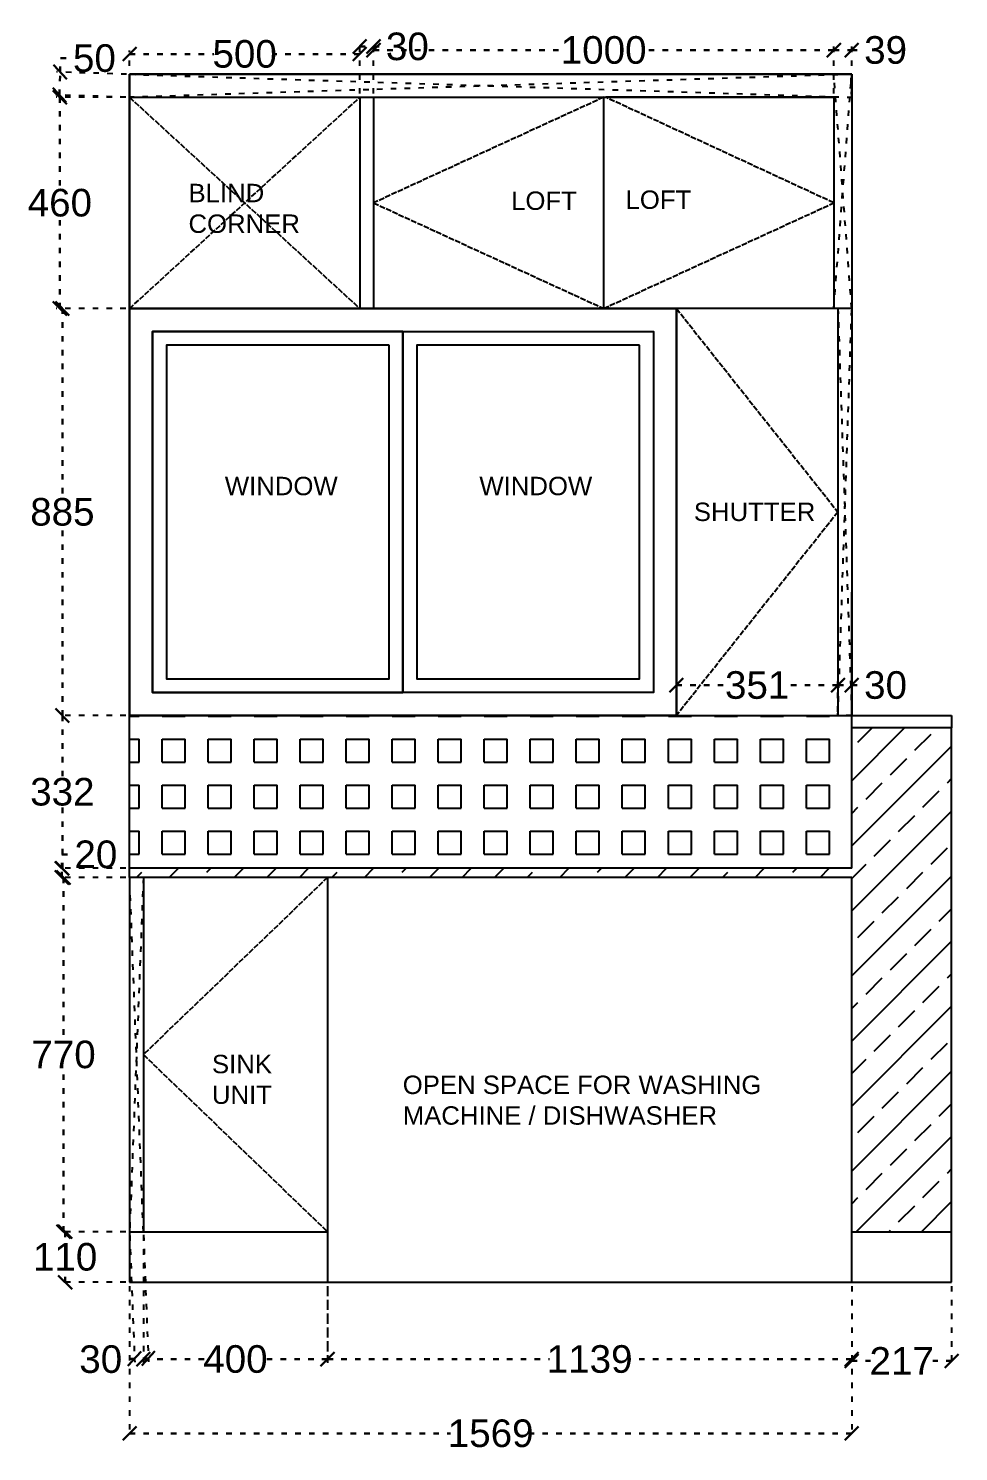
# Model space of a CAD drawing. Header units: millimetres. Extents: x 220712 to 1505573, y -354410 to 241923.
# Drawn here: x 315764 to 317785, y 86423 to 89516 of the extents above; entities that cross this region are included whole.
import ezdxf

# ---------------------------------------------------------------- set-up
doc = ezdxf.new("R2010")
doc.units = ezdxf.units.MM
doc.header["$MEASUREMENT"] = 0
doc.linetypes.add('ACAD_ISO02W100', pattern=[15, 12, -3])
doc.linetypes.add('ACAD_ISO03W100', pattern=[30, 12, -18])
doc.layers.add('Walls', color=253, linetype='Continuous')
doc.styles.get("Standard").update_dxf_attribs({"font": 'arial.ttf'})
doc.dimstyles.get("Standard").update_dxf_attribs({"dimtxt": 60, "dimasz": 30, "dimexe": 7.75, "dimexo": 8.13, "dimgap": 0.63, "dimtad": 0, "dimtih": 1, "dimtoh": 1, "dimdec": 0, "dimzin": 0, "dimtxsty": 'Standard', "dimblk": 'OBLIQUE', "dimcen": 2.25, "dimclrd": 1, "dimclre": 1, "dimclrt": 1, "dimadec": 0, "dimazin": 0, "dimtfac": 1, "dimtdec": 0, "dimtofl": 0, "dimtmove": 0, "dimatfit": 3, "dimfxl": 1, "dimtolj": 1, "dimtzin": 0, "dimlwd": 30, "dimarcsym": 0})

# ---------------------------------------------------------------- blocks, each defined once
blk = doc.blocks.new('_Oblique')
at = {"color": 0, "linetype": 'ByBlock', "lineweight": -2}
blk.add_line((-0.5, -0.5), (0.5, 0.5), dxfattribs=at)
blk = doc.blocks.new('*D2669')
at = {"layer": 'Defpoints', "color": 0, "linetype": 'ACAD_ISO03W100', "lineweight": -2, "transparency": 16777216}
for p in [(315984, 86900.5), (315844, 86790.5), (315984, 86790.5)]:
    blk.add_point(p, dxfattribs=at)
at = {"layer": 'Walls', "color": 1, "linetype": 'ACAD_ISO03W100', "lineweight": -2, "transparency": 16777216}
for p, q in [((315975.9, 86900.5), (315836.3, 86900.5)), ((315975.9, 86790.5), (315836.3, 86790.5))]:
    blk.add_line(p, q, dxfattribs=at)
at = {"layer": 'Walls', "color": 1, "linetype": 'ACAD_ISO03W100', "lineweight": 30, "transparency": 16777216}
for p, q in [((315844, 86900.5), (315844, 86876.8)), ((315844, 86790.5), (315844, 86814.2))]:
    blk.add_line(p, q, dxfattribs=at)
at = {"layer": 'Walls', "color": 1, "linetype": 'ACAD_ISO03W100', "lineweight": 30, "transparency": 16777216, "xscale": 30, "yscale": 30, "zscale": 30}
for p, rotation in [((315844, 86900.5), 90), ((315844, 86790.5), 270)]:
    blk.add_blockref('_Oblique', p, dxfattribs=dict(at, rotation=rotation))
at = {"layer": 'Walls', "color": 1, "linetype": 'ACAD_ISO03W100', "lineweight": -2, "transparency": 16777216, "insert": (315844, 86845.5), "char_height": 60, "attachment_point": 5}
blk.add_mtext('\\A1;110', dxfattribs=at)
blk = doc.blocks.new('*D2670')
at = {"layer": 'Defpoints', "color": 0, "linetype": 'ACAD_ISO03W100', "lineweight": -2, "transparency": 16777216}
for p in [(315840.5, 87670.5), (315984, 87670.5), (315984, 86900.5)]:
    blk.add_point(p, dxfattribs=at)
at = {"layer": 'Walls', "color": 1, "linetype": 'ACAD_ISO03W100', "lineweight": -2, "transparency": 16777216}
for p, q in [((315975.9, 87670.5), (315832.8, 87670.5)), ((315975.9, 86900.5), (315832.8, 86900.5))]:
    blk.add_line(p, q, dxfattribs=at)
at = {"layer": 'Walls', "color": 1, "linetype": 'ACAD_ISO03W100', "lineweight": 30, "transparency": 16777216}
for p, q in [((315840.5, 87670.5), (315840.5, 87316.8)), ((315840.5, 86900.5), (315840.5, 87254.2))]:
    blk.add_line(p, q, dxfattribs=at)
at = {"layer": 'Walls', "color": 1, "linetype": 'ACAD_ISO03W100', "lineweight": 30, "transparency": 16777216, "xscale": 30, "yscale": 30, "zscale": 30}
for p, rotation in [((315840.5, 87670.5), 90), ((315840.5, 86900.5), 270)]:
    blk.add_blockref('_Oblique', p, dxfattribs=dict(at, rotation=rotation))
at = {"layer": 'Walls', "color": 1, "linetype": 'ACAD_ISO03W100', "lineweight": -2, "transparency": 16777216, "insert": (315840.5, 87285.5), "char_height": 60, "attachment_point": 5}
blk.add_mtext('\\A1;770', dxfattribs=at)
blk = doc.blocks.new('*D2671')
at = {"layer": 'Defpoints', "color": 0, "linetype": 'ACAD_ISO03W100', "lineweight": -2, "transparency": 16777216}
for p in [(315836.8, 87690.5), (315984, 87690.5), (315984, 87670.5)]:
    blk.add_point(p, dxfattribs=at)
at = {"layer": 'Walls', "color": 1, "linetype": 'ACAD_ISO03W100', "lineweight": 30, "transparency": 16777216}
for p, q in [((315836.8, 87690.5), (315836.8, 87720.5)), ((315836.8, 87720.5), (315866.8, 87720.5)), ((315836.8, 87670.5), (315836.8, 87690.5))]:
    blk.add_line(p, q, dxfattribs=at)
at = {"layer": 'Walls', "color": 1, "linetype": 'ACAD_ISO03W100', "lineweight": -2, "transparency": 16777216}
for p, q in [((315975.9, 87690.5), (315829, 87690.5)), ((315975.9, 87670.5), (315829, 87670.5))]:
    blk.add_line(p, q, dxfattribs=at)
at = {"layer": 'Walls', "color": 1, "linetype": 'ACAD_ISO03W100', "lineweight": 30, "transparency": 16777216, "xscale": 30, "yscale": 30, "zscale": 30}
for p, rotation in [((315836.8, 87690.5), 90), ((315836.8, 87670.5), 270)]:
    blk.add_blockref('_Oblique', p, dxfattribs=dict(at, rotation=rotation))
at = {"layer": 'Walls', "color": 1, "linetype": 'ACAD_ISO03W100', "lineweight": -2, "transparency": 16777216, "insert": (315910.8, 87720.5), "char_height": 60, "attachment_point": 5}
blk.add_mtext('\\A1;20', dxfattribs=at)
blk = doc.blocks.new('*D2672')
at = {"layer": 'Defpoints', "color": 0, "linetype": 'ACAD_ISO03W100', "lineweight": -2, "transparency": 16777216}
for p in [(315838, 88022.5), (315984, 88022.5), (315984, 87690.5)]:
    blk.add_point(p, dxfattribs=at)
at = {"layer": 'Walls', "color": 1, "linetype": 'ACAD_ISO03W100', "lineweight": -2, "transparency": 16777216}
for p, q in [((315975.9, 88022.5), (315830.3, 88022.5)), ((315975.9, 87690.5), (315830.3, 87690.5))]:
    blk.add_line(p, q, dxfattribs=at)
at = {"layer": 'Walls', "color": 1, "linetype": 'ACAD_ISO03W100', "lineweight": 30, "transparency": 16777216}
for p, q in [((315838, 88022.5), (315838, 87887.8)), ((315838, 87690.5), (315838, 87825.2))]:
    blk.add_line(p, q, dxfattribs=at)
at = {"layer": 'Walls', "color": 1, "linetype": 'ACAD_ISO03W100', "lineweight": 30, "transparency": 16777216, "xscale": 30, "yscale": 30, "zscale": 30}
for p, rotation in [((315838, 88022.5), 90), ((315838, 87690.5), 270)]:
    blk.add_blockref('_Oblique', p, dxfattribs=dict(at, rotation=rotation))
at = {"layer": 'Walls', "color": 1, "linetype": 'ACAD_ISO03W100', "lineweight": -2, "transparency": 16777216, "insert": (315838, 87856.5), "char_height": 60, "attachment_point": 5}
blk.add_mtext('\\A1;332', dxfattribs=at)
blk = doc.blocks.new('*D2673')
at = {"layer": 'Defpoints', "color": 0, "linetype": 'ACAD_ISO03W100', "lineweight": -2, "transparency": 16777216}
for p in [(315984, 88907.5), (315838, 88022.5), (315984, 88022.5)]:
    blk.add_point(p, dxfattribs=at)
at = {"layer": 'Walls', "color": 1, "linetype": 'ACAD_ISO03W100', "lineweight": -2, "transparency": 16777216}
for p, q in [((315975.9, 88907.5), (315830.3, 88907.5)), ((315975.9, 88022.5), (315830.3, 88022.5))]:
    blk.add_line(p, q, dxfattribs=at)
at = {"layer": 'Walls', "color": 1, "linetype": 'ACAD_ISO03W100', "lineweight": 30, "transparency": 16777216}
for p, q in [((315838, 88907.5), (315838, 88496.3)), ((315838, 88022.5), (315838, 88433.7))]:
    blk.add_line(p, q, dxfattribs=at)
at = {"layer": 'Walls', "color": 1, "linetype": 'ACAD_ISO03W100', "lineweight": 30, "transparency": 16777216, "xscale": 30, "yscale": 30, "zscale": 30}
for p, rotation in [((315838, 88907.5), 90), ((315838, 88022.5), 270)]:
    blk.add_blockref('_Oblique', p, dxfattribs=dict(at, rotation=rotation))
at = {"layer": 'Walls', "color": 1, "linetype": 'ACAD_ISO03W100', "lineweight": -2, "transparency": 16777216, "insert": (315838, 88465), "char_height": 60, "attachment_point": 5}
blk.add_mtext('\\A1;885', dxfattribs=at)
blk = doc.blocks.new('*D2674')
at = {"layer": 'Defpoints', "color": 0, "linetype": 'ACAD_ISO03W100', "lineweight": -2, "transparency": 16777216}
for p in [(315832.5, 89366.5), (315984, 89366.5), (315984, 88907.5)]:
    blk.add_point(p, dxfattribs=at)
at = {"layer": 'Walls', "color": 1, "linetype": 'ACAD_ISO03W100', "lineweight": -2, "transparency": 16777216}
for p, q in [((315975.9, 89366.5), (315824.8, 89366.5)), ((315975.9, 88907.5), (315824.8, 88907.5))]:
    blk.add_line(p, q, dxfattribs=at)
at = {"layer": 'Walls', "color": 1, "linetype": 'ACAD_ISO03W100', "lineweight": 30, "transparency": 16777216}
for p, q in [((315832.5, 89366.5), (315832.5, 89168.3)), ((315832.5, 88907.5), (315832.5, 89105.7))]:
    blk.add_line(p, q, dxfattribs=at)
at = {"layer": 'Walls', "color": 1, "linetype": 'ACAD_ISO03W100', "lineweight": 30, "transparency": 16777216, "xscale": 30, "yscale": 30, "zscale": 30}
for p, rotation in [((315832.5, 89366.5), 90), ((315832.5, 88907.5), 270)]:
    blk.add_blockref('_Oblique', p, dxfattribs=dict(at, rotation=rotation))
at = {"layer": 'Walls', "color": 1, "linetype": 'ACAD_ISO03W100', "lineweight": -2, "transparency": 16777216, "insert": (315832.5, 89137), "char_height": 60, "attachment_point": 5}
blk.add_mtext('\\A1;460', dxfattribs=at)
blk = doc.blocks.new('*D2675')
at = {"layer": 'Defpoints', "color": 0, "linetype": 'ACAD_ISO03W100', "lineweight": -2, "transparency": 16777216}
for p in [(315833.1, 89421.3), (315985.6, 89416.4), (315984, 89366.5)]:
    blk.add_point(p, dxfattribs=at)
at = {"layer": 'Walls', "color": 1, "linetype": 'ACAD_ISO03W100', "lineweight": 30, "transparency": 16777216}
for p, q in [((315833.1, 89421.3), (315834.1, 89451.3)), ((315834.1, 89451.3), (315864.1, 89451.3)), ((315831.5, 89371.4), (315833.1, 89421.3))]:
    blk.add_line(p, q, dxfattribs=at)
at = {"layer": 'Walls', "color": 1, "linetype": 'ACAD_ISO03W100', "lineweight": -2, "transparency": 16777216}
for p, q in [((315977.5, 89416.7), (315825.4, 89421.6)), ((315975.9, 89366.8), (315823.8, 89371.6))]:
    blk.add_line(p, q, dxfattribs=at)
at = {"layer": 'Walls', "color": 1, "linetype": 'ACAD_ISO03W100', "lineweight": 30, "transparency": 16777216, "xscale": 30, "yscale": 30, "zscale": 30}
for p, rotation in [((315833.1, 89421.3), 88.17474837262031), ((315831.5, 89371.4), 268.1747483726203)]:
    blk.add_blockref('_Oblique', p, dxfattribs=dict(at, rotation=rotation))
at = {"layer": 'Walls', "color": 1, "linetype": 'ACAD_ISO03W100', "lineweight": -2, "transparency": 16777216, "insert": (315907.6, 89451.3), "char_height": 60, "attachment_point": 5}
blk.add_mtext('\\A1;50', dxfattribs=at)
blk = doc.blocks.new('*D2676')
at = {"layer": 'Defpoints', "color": 0, "linetype": 'ACAD_ISO03W100', "lineweight": -2, "transparency": 16777216}
for p in [(315984, 86900.5), (316014, 86901.7), (316024.7, 86625.5)]:
    blk.add_point(p, dxfattribs=at)
at = {"layer": 'Walls', "color": 1, "linetype": 'ACAD_ISO03W100', "lineweight": -2, "transparency": 16777216}
for p, q in [((315984.3, 86892.4), (315995.1, 86616.6)), ((316014.3, 86893.5), (316025, 86617.7))]:
    blk.add_line(p, q, dxfattribs=at)
at = {"layer": 'Walls', "color": 1, "linetype": 'ACAD_ISO03W100', "lineweight": 30, "transparency": 16777216}
for p, q in [((315994.8, 86624.3), (315964.8, 86623.1)), ((316024.7, 86625.5), (315994.8, 86624.3))]:
    blk.add_line(p, q, dxfattribs=at)
at = {"layer": 'Walls', "color": 1, "linetype": 'ACAD_ISO03W100', "lineweight": 30, "transparency": 16777216, "xscale": 30, "yscale": 30, "zscale": 30}
for p, rotation in [((315994.8, 86624.3), 182.23117460802), ((316024.7, 86625.5), 2.231174608020061)]:
    blk.add_blockref('_Oblique', p, dxfattribs=dict(at, rotation=rotation))
at = {"layer": 'Walls', "color": 1, "linetype": 'ACAD_ISO03W100', "lineweight": -2, "transparency": 16777216, "insert": (315921.3, 86623.1), "char_height": 60, "attachment_point": 5}
blk.add_mtext('\\A1;30', dxfattribs=at)
blk = doc.blocks.new('*D2677')
at = {"layer": 'Defpoints', "color": 0, "linetype": 'ACAD_ISO03W100', "lineweight": -2, "transparency": 16777216}
for p in [(316014, 86900.5), (316414, 86900.5), (316414, 86623.4)]:
    blk.add_point(p, dxfattribs=at)
at = {"layer": 'Walls', "color": 1, "linetype": 'ACAD_ISO03W100', "lineweight": -2, "transparency": 16777216}
for p, q in [((316014, 86892.4), (316014, 86615.6)), ((316414, 86892.4), (316414, 86615.6))]:
    blk.add_line(p, q, dxfattribs=at)
at = {"layer": 'Walls', "color": 1, "linetype": 'ACAD_ISO03W100', "lineweight": 30, "transparency": 16777216}
for p, q in [((316014, 86623.4), (316146, 86623.4)), ((316414, 86623.4), (316282, 86623.4))]:
    blk.add_line(p, q, dxfattribs=at)
at = {"layer": 'Walls', "color": 1, "linetype": 'ACAD_ISO03W100', "lineweight": 30, "transparency": 16777216, "xscale": 30, "yscale": 30, "zscale": 30, "rotation": 180}
blk.add_blockref('_Oblique', (316014, 86623.4), dxfattribs=at)
at = {"layer": 'Walls', "color": 1, "linetype": 'ACAD_ISO03W100', "lineweight": 30, "transparency": 16777216, "xscale": 30, "yscale": 30, "zscale": 30}
blk.add_blockref('_Oblique', (316414, 86623.4), dxfattribs=at)
at = {"layer": 'Walls', "color": 1, "linetype": 'ACAD_ISO03W100', "lineweight": -2, "transparency": 16777216, "insert": (316214, 86623.4), "char_height": 60, "attachment_point": 5}
blk.add_mtext('\\A1;400', dxfattribs=at)
blk = doc.blocks.new('*D2678')
at = {"layer": 'Defpoints', "color": 0, "linetype": 'ACAD_ISO03W100', "lineweight": -2, "transparency": 16777216}
for p in [(316414, 86790.5), (317553, 86790.5), (316414, 86623.4)]:
    blk.add_point(p, dxfattribs=at)
at = {"layer": 'Walls', "color": 1, "linetype": 'ACAD_ISO03W100', "lineweight": -2, "transparency": 16777216}
for p, q in [((316414, 86782.4), (316414, 86615.6)), ((317553, 86782.4), (317553, 86615.6))]:
    blk.add_line(p, q, dxfattribs=at)
at = {"layer": 'Walls', "color": 1, "linetype": 'ACAD_ISO03W100', "lineweight": 30, "transparency": 16777216}
for p, q in [((316414, 86623.4), (316896, 86623.4)), ((317553, 86623.4), (317071, 86623.4))]:
    blk.add_line(p, q, dxfattribs=at)
at = {"layer": 'Walls', "color": 1, "linetype": 'ACAD_ISO03W100', "lineweight": 30, "transparency": 16777216, "xscale": 30, "yscale": 30, "zscale": 30, "rotation": 180}
blk.add_blockref('_Oblique', (316414, 86623.4), dxfattribs=at)
at = {"layer": 'Walls', "color": 1, "linetype": 'ACAD_ISO03W100', "lineweight": 30, "transparency": 16777216, "xscale": 30, "yscale": 30, "zscale": 30}
blk.add_blockref('_Oblique', (317553, 86623.4), dxfattribs=at)
at = {"layer": 'Walls', "color": 1, "linetype": 'ACAD_ISO03W100', "lineweight": -2, "transparency": 16777216, "insert": (316983.5, 86623.4), "char_height": 60, "attachment_point": 5}
blk.add_mtext('\\A1;1139', dxfattribs=at)
blk = doc.blocks.new('*D2679')
at = {"layer": 'Defpoints', "color": 0, "linetype": 'ACAD_ISO03W100', "lineweight": -2, "transparency": 16777216}
for p in [(317553, 86790.5), (317770, 86790.5), (317553, 86619.6)]:
    blk.add_point(p, dxfattribs=at)
at = {"layer": 'Walls', "color": 1, "linetype": 'ACAD_ISO03W100', "lineweight": -2, "transparency": 16777216}
for p, q in [((317553, 86782.4), (317553, 86611.9)), ((317770, 86782.4), (317770, 86611.9))]:
    blk.add_line(p, q, dxfattribs=at)
at = {"layer": 'Walls', "color": 1, "linetype": 'ACAD_ISO03W100', "lineweight": 30, "transparency": 16777216}
for p, q in [((317553, 86619.6), (317594.1, 86619.6)), ((317770, 86619.6), (317728.9, 86619.6))]:
    blk.add_line(p, q, dxfattribs=at)
at = {"layer": 'Walls', "color": 1, "linetype": 'ACAD_ISO03W100', "lineweight": 30, "transparency": 16777216, "xscale": 30, "yscale": 30, "zscale": 30, "rotation": 180}
blk.add_blockref('_Oblique', (317553, 86619.6), dxfattribs=at)
at = {"layer": 'Walls', "color": 1, "linetype": 'ACAD_ISO03W100', "lineweight": 30, "transparency": 16777216, "xscale": 30, "yscale": 30, "zscale": 30}
blk.add_blockref('_Oblique', (317770, 86619.6), dxfattribs=at)
at = {"layer": 'Walls', "color": 1, "linetype": 'ACAD_ISO03W100', "lineweight": -2, "transparency": 16777216, "insert": (317661.5, 86619.6), "char_height": 60, "attachment_point": 5}
blk.add_mtext('\\A1;217', dxfattribs=at)
blk = doc.blocks.new('*D2680')
at = {"layer": 'Defpoints', "color": 0, "linetype": 'ACAD_ISO03W100', "lineweight": -2, "transparency": 16777216}
for p in [(315984, 86790.5), (317553, 86790.5), (315984, 86462)]:
    blk.add_point(p, dxfattribs=at)
at = {"layer": 'Walls', "color": 1, "linetype": 'ACAD_ISO03W100', "lineweight": -2, "transparency": 16777216}
for p, q in [((315984, 86782.4), (315984, 86454.2)), ((317553, 86782.4), (317553, 86454.2))]:
    blk.add_line(p, q, dxfattribs=at)
at = {"layer": 'Walls', "color": 1, "linetype": 'ACAD_ISO03W100', "lineweight": 30, "transparency": 16777216}
for p, q in [((315984, 86462), (316681, 86462)), ((317553, 86462), (316856, 86462))]:
    blk.add_line(p, q, dxfattribs=at)
at = {"layer": 'Walls', "color": 1, "linetype": 'ACAD_ISO03W100', "lineweight": 30, "transparency": 16777216, "xscale": 30, "yscale": 30, "zscale": 30, "rotation": 180}
blk.add_blockref('_Oblique', (315984, 86462), dxfattribs=at)
at = {"layer": 'Walls', "color": 1, "linetype": 'ACAD_ISO03W100', "lineweight": 30, "transparency": 16777216, "xscale": 30, "yscale": 30, "zscale": 30}
blk.add_blockref('_Oblique', (317553, 86462), dxfattribs=at)
at = {"layer": 'Walls', "color": 1, "linetype": 'ACAD_ISO03W100', "lineweight": -2, "transparency": 16777216, "insert": (316768.5, 86462), "char_height": 60, "attachment_point": 5}
blk.add_mtext('\\A1;1569', dxfattribs=at)
blk = doc.blocks.new('*D2681')
at = {"layer": 'Defpoints', "color": 0, "linetype": 'ACAD_ISO03W100', "lineweight": -2, "transparency": 16777216}
for p in [(317553, 88088.5), (317523, 88022.5), (317553, 88022.5)]:
    blk.add_point(p, dxfattribs=at)
at = {"layer": 'Walls', "color": 1, "linetype": 'ACAD_ISO03W100', "lineweight": -2, "transparency": 16777216}
for p, q in [((317523, 88030.6), (317523, 88096.2)), ((317553, 88030.6), (317553, 88096.2))]:
    blk.add_line(p, q, dxfattribs=at)
at = {"layer": 'Walls', "color": 1, "linetype": 'ACAD_ISO03W100', "lineweight": 30, "transparency": 16777216}
for p, q in [((317523, 88088.5), (317553, 88088.5)), ((317553, 88088.5), (317583, 88088.5))]:
    blk.add_line(p, q, dxfattribs=at)
at = {"layer": 'Walls', "color": 1, "linetype": 'ACAD_ISO03W100', "lineweight": 30, "transparency": 16777216, "xscale": 30, "yscale": 30, "zscale": 30, "rotation": 180}
blk.add_blockref('_Oblique', (317523, 88088.5), dxfattribs=at)
at = {"layer": 'Walls', "color": 1, "linetype": 'ACAD_ISO03W100', "lineweight": 30, "transparency": 16777216, "xscale": 30, "yscale": 30, "zscale": 30}
blk.add_blockref('_Oblique', (317553, 88088.5), dxfattribs=at)
at = {"layer": 'Walls', "color": 1, "linetype": 'ACAD_ISO03W100', "lineweight": -2, "transparency": 16777216, "insert": (317626.5, 88088.5), "char_height": 60, "attachment_point": 5}
blk.add_mtext('\\A1;30', dxfattribs=at)
blk = doc.blocks.new('*D2682')
at = {"layer": 'Defpoints', "color": 0, "linetype": 'ACAD_ISO03W100', "lineweight": -2, "transparency": 16777216}
for p in [(317172, 88088.5), (317172, 88022.5), (317523, 88022.5)]:
    blk.add_point(p, dxfattribs=at)
at = {"layer": 'Walls', "color": 1, "linetype": 'ACAD_ISO03W100', "lineweight": -2, "transparency": 16777216}
for p, q in [((317172, 88030.6), (317172, 88096.2)), ((317523, 88030.6), (317523, 88096.2))]:
    blk.add_line(p, q, dxfattribs=at)
at = {"layer": 'Walls', "color": 1, "linetype": 'ACAD_ISO03W100', "lineweight": 30, "transparency": 16777216}
for p, q in [((317172, 88088.5), (317286.4, 88088.5)), ((317523, 88088.5), (317408.6, 88088.5))]:
    blk.add_line(p, q, dxfattribs=at)
at = {"layer": 'Walls', "color": 1, "linetype": 'ACAD_ISO03W100', "lineweight": 30, "transparency": 16777216, "xscale": 30, "yscale": 30, "zscale": 30, "rotation": 180}
blk.add_blockref('_Oblique', (317172, 88088.5), dxfattribs=at)
at = {"layer": 'Walls', "color": 1, "linetype": 'ACAD_ISO03W100', "lineweight": 30, "transparency": 16777216, "xscale": 30, "yscale": 30, "zscale": 30}
blk.add_blockref('_Oblique', (317523, 88088.5), dxfattribs=at)
at = {"layer": 'Walls', "color": 1, "linetype": 'ACAD_ISO03W100', "lineweight": -2, "transparency": 16777216, "insert": (317347.5, 88088.5), "char_height": 60, "attachment_point": 5}
blk.add_mtext('\\A1;351', dxfattribs=at)
blk = doc.blocks.new('*D2683')
at = {"layer": 'Defpoints', "color": 0, "linetype": 'ACAD_ISO03W100', "lineweight": -2, "transparency": 16777216}
for p in [(316484, 89460.5), (315984, 89366.5), (316484, 89366.5)]:
    blk.add_point(p, dxfattribs=at)
at = {"layer": 'Walls', "color": 1, "linetype": 'ACAD_ISO03W100', "lineweight": -2, "transparency": 16777216}
for p, q in [((315984, 89374.6), (315984, 89468.2)), ((316484, 89374.6), (316484, 89468.2))]:
    blk.add_line(p, q, dxfattribs=at)
at = {"layer": 'Walls', "color": 1, "linetype": 'ACAD_ISO03W100', "lineweight": 30, "transparency": 16777216}
for p, q in [((315984, 89460.5), (316167.2, 89460.5)), ((316484, 89460.5), (316300.8, 89460.5))]:
    blk.add_line(p, q, dxfattribs=at)
at = {"layer": 'Walls', "color": 1, "linetype": 'ACAD_ISO03W100', "lineweight": 30, "transparency": 16777216, "xscale": 30, "yscale": 30, "zscale": 30, "rotation": 180}
blk.add_blockref('_Oblique', (315984, 89460.5), dxfattribs=at)
at = {"layer": 'Walls', "color": 1, "linetype": 'ACAD_ISO03W100', "lineweight": 30, "transparency": 16777216, "xscale": 30, "yscale": 30, "zscale": 30}
blk.add_blockref('_Oblique', (316484, 89460.5), dxfattribs=at)
at = {"layer": 'Walls', "color": 1, "linetype": 'ACAD_ISO03W100', "lineweight": -2, "transparency": 16777216, "insert": (316234, 89460.5), "char_height": 60, "attachment_point": 5}
blk.add_mtext('\\A1;500', dxfattribs=at)
blk = doc.blocks.new('*D2684')
at = {"layer": 'Defpoints', "color": 0, "linetype": 'ACAD_ISO03W100', "lineweight": -2, "transparency": 16777216}
for p in [(317514, 89469), (316514, 89366.5), (317514, 89366.5)]:
    blk.add_point(p, dxfattribs=at)
at = {"layer": 'Walls', "color": 1, "linetype": 'ACAD_ISO03W100', "lineweight": -2, "transparency": 16777216}
for p, q in [((316514, 89374.6), (316514, 89476.8)), ((317514, 89374.6), (317514, 89476.8))]:
    blk.add_line(p, q, dxfattribs=at)
at = {"layer": 'Walls', "color": 1, "linetype": 'ACAD_ISO03W100', "lineweight": 30, "transparency": 16777216}
for p, q in [((316514, 89469), (316926.7, 89469)), ((317514, 89469), (317101.3, 89469))]:
    blk.add_line(p, q, dxfattribs=at)
at = {"layer": 'Walls', "color": 1, "linetype": 'ACAD_ISO03W100', "lineweight": 30, "transparency": 16777216, "xscale": 30, "yscale": 30, "zscale": 30, "rotation": 180}
blk.add_blockref('_Oblique', (316514, 89469), dxfattribs=at)
at = {"layer": 'Walls', "color": 1, "linetype": 'ACAD_ISO03W100', "lineweight": 30, "transparency": 16777216, "xscale": 30, "yscale": 30, "zscale": 30}
blk.add_blockref('_Oblique', (317514, 89469), dxfattribs=at)
at = {"layer": 'Walls', "color": 1, "linetype": 'ACAD_ISO03W100', "lineweight": -2, "transparency": 16777216, "insert": (317014, 89469), "char_height": 60, "attachment_point": 5}
blk.add_mtext('\\A1;1000', dxfattribs=at)
blk = doc.blocks.new('*D2685')
at = {"layer": 'Defpoints', "color": 0, "linetype": 'ACAD_ISO03W100', "lineweight": -2, "transparency": 16777216}
for p in [(316514, 89476.8), (316484, 89366.5), (316514, 89366.5)]:
    blk.add_point(p, dxfattribs=at)
at = {"layer": 'Walls', "color": 1, "linetype": 'ACAD_ISO03W100', "lineweight": -2, "transparency": 16777216}
for p, q in [((316484, 89374.6), (316484, 89484.5)), ((316514, 89374.6), (316514, 89484.5))]:
    blk.add_line(p, q, dxfattribs=at)
at = {"layer": 'Walls', "color": 1, "linetype": 'ACAD_ISO03W100', "lineweight": 30, "transparency": 16777216}
for p, q in [((316484, 89476.8), (316514, 89476.8)), ((316514, 89476.8), (316544, 89476.8))]:
    blk.add_line(p, q, dxfattribs=at)
at = {"layer": 'Walls', "color": 1, "linetype": 'ACAD_ISO03W100', "lineweight": 30, "transparency": 16777216, "xscale": 30, "yscale": 30, "zscale": 30, "rotation": 180}
blk.add_blockref('_Oblique', (316484, 89476.8), dxfattribs=at)
at = {"layer": 'Walls', "color": 1, "linetype": 'ACAD_ISO03W100', "lineweight": 30, "transparency": 16777216, "xscale": 30, "yscale": 30, "zscale": 30}
blk.add_blockref('_Oblique', (316514, 89476.8), dxfattribs=at)
at = {"layer": 'Walls', "color": 1, "linetype": 'ACAD_ISO03W100', "lineweight": -2, "transparency": 16777216, "insert": (316587.5, 89476.8), "char_height": 60, "attachment_point": 5}
blk.add_mtext('\\A1;30', dxfattribs=at)
blk = doc.blocks.new('*D2686')
at = {"layer": 'Defpoints', "color": 0, "linetype": 'ACAD_ISO03W100', "lineweight": -2, "transparency": 16777216}
for p in [(317553, 89469), (317514, 89366.5), (317553, 89366.5)]:
    blk.add_point(p, dxfattribs=at)
at = {"layer": 'Walls', "color": 1, "linetype": 'ACAD_ISO03W100', "lineweight": -2, "transparency": 16777216}
for p, q in [((317514, 89374.6), (317514, 89476.8)), ((317553, 89374.6), (317553, 89476.8))]:
    blk.add_line(p, q, dxfattribs=at)
at = {"layer": 'Walls', "color": 1, "linetype": 'ACAD_ISO03W100', "lineweight": 30, "transparency": 16777216}
for p, q in [((317514, 89469), (317553, 89469)), ((317553, 89469), (317583, 89469))]:
    blk.add_line(p, q, dxfattribs=at)
at = {"layer": 'Walls', "color": 1, "linetype": 'ACAD_ISO03W100', "lineweight": 30, "transparency": 16777216, "xscale": 30, "yscale": 30, "zscale": 30, "rotation": 180}
blk.add_blockref('_Oblique', (317514, 89469), dxfattribs=at)
at = {"layer": 'Walls', "color": 1, "linetype": 'ACAD_ISO03W100', "lineweight": 30, "transparency": 16777216, "xscale": 30, "yscale": 30, "zscale": 30}
blk.add_blockref('_Oblique', (317553, 89469), dxfattribs=at)
at = {"layer": 'Walls', "color": 1, "linetype": 'ACAD_ISO03W100', "lineweight": -2, "transparency": 16777216, "insert": (317626.6, 89469), "char_height": 60, "attachment_point": 5}
blk.add_mtext('\\A1;39', dxfattribs=at)

msp = doc.modelspace()

# ---------------------------------------------------------------- hatches: boundary and pattern name
at = {"layer": 'Walls', "linetype": 'ACAD_ISO02W100', "lineweight": -2, "true_color": 0xc7c8ca}
h = msp.add_hatch(dxfattribs=at)
h.set_pattern_fill('SQUARE', color=9, scale=400)
h.set_pattern_definition([(0, (-1745.5, 5321.5), (0, 50), [50, -50]), (90, (-1745.5, 5321.5), (-50, 3e-15), [50, -50])])
h.paths.add_polyline_path([(315984, 88022.5), (315984, 87690.5), (317553, 87690.5), (317553, 88022.5)])
at = {"layer": 'Walls', "linetype": 'ACAD_ISO03W100', "lineweight": -2, "true_color": 0xc7c8ca}
h = msp.add_hatch(dxfattribs=at)
h.set_pattern_fill('ANSI33', color=9, scale=400)
h.set_pattern_definition([(45, (-1745.5, 5321.5), (-70.710678, 70.710678), []), (45, (-1674.79, 5321.5), (-70.710678, 70.710678), [50, -25])])
h.paths.add_polyline_path([(317770, 87995.5), (317553, 87995.5), (317553, 87690.5), (315984, 87690.5), (315984, 87670.5), (317553, 87670.5), (317553, 86900.5), (317770, 86900.5)])

# ---------------------------------------------------------------- linework, layer by layer
at = {"layer": 'Walls', "color": 177, "lineweight": -2, "true_color": 0x293189}
for p, q in [((317553, 89416.5), (315984, 89416.5)), ((315984, 87670.5), (315984, 89416.5)), ((315984, 89416.5), (317553, 89416.5)), ((315984, 89416.5), (315984, 88907.5)), ((317553, 89416.5), (317553, 88022.5)), ((315984, 89366.5), (317514, 89366.5)), ((316484, 89366.5), (316484, 88907.5)), ((316514, 89366.5), (316514, 88907.5)), ((316514, 89366.5), (317514, 89366.5)), ((317014, 89366.5), (317014, 88907.5)), ((317514, 89366.5), (317018.5, 89366.5)), ((317514, 89366.5), (317514, 88907.5)), ((317553, 88907.5), (315984, 88907.5)), ((317172, 88907.5), (315984, 88907.5)), ((315984, 88907.5), (315984, 88022.5)), ((317172, 88022.5), (317172, 88907.5)), ((317523, 88907.5), (317523, 88022.5)), ((316578, 88857.5), (316578, 88072.5)), ((317553, 87690.5), (317553, 88290.5)), ((317553, 88290.5), (317553, 88290.5)), ((317172, 88022.5), (315984, 88022.5)), ((315984, 88022.5), (317553, 88022.5)), ((317172, 88022.5), (317172, 88022.5)), ((317553, 87995.5), (317553, 88022.5)), ((317553, 88022.5), (317770, 88022.5)), ((317770, 88022.5), (317770, 87995.5)), ((317770, 87995.5), (317553, 87995.5)), ((317770, 86790.5), (317770, 87995.5)), ((317553, 87690.5), (315984, 87690.5)), ((317553, 87670.5), (315984, 87670.5)), ((315984, 87670.5), (315984, 86790.5)), ((316014, 87670.5), (316014, 86900.5)), ((316414, 87670.5), (316414, 86790.5)), ((317553, 86790.5), (317553, 87670.5)), ((315984, 86900.5), (316414, 86900.5)), ((317553, 86900.5), (317770, 86900.5)), ((315984, 86790.5), (317553, 86790.5)), ((317553, 86790.5), (317770, 86790.5))]:
    msp.add_line(p, q, dxfattribs=at)
at = {"layer": 'Walls', "color": 1, "linetype": 'ACAD_ISO03W100', "lineweight": -2}
for p, q in [((317553, 89416.5), (315984, 89366.5)), ((315984, 89366.5), (315984, 89416.5)), ((315984, 89416.5), (317553, 89366.5)), ((317553, 88907.5), (317514, 89416.5)), ((317514, 88907.2), (317553, 89416.5)), ((317553, 89366.5), (317551.4, 89416.4)), ((317523, 88907.5), (317553, 88022.5)), ((317523, 88022.5), (317553, 88907.5)), ((317553, 88022.5), (317523, 88022.5)), ((316014, 87670.5), (315984, 86900.5)), ((316014, 86900.5), (315984, 87670.5)), ((315984, 86900.5), (316014, 86900.5))]:
    msp.add_line(p, q, dxfattribs=at)
at = {"layer": 'Walls', "color": 0, "linetype": 'ACAD_ISO02W100', "lineweight": -2}
for p, q in [((315984, 88907.5), (316484, 89366.5)), ((315984, 89366.5), (316484, 88907.5)), ((317014, 89366.5), (316514, 89137)), ((317514, 89137), (317018.5, 89366.5)), ((316514, 89137), (317014, 88907.5)), ((317014, 88907.5), (317514, 89137)), ((317172, 88907.5), (317523, 88465)), ((317523, 88465), (317172, 88022.5)), ((316414, 87670.5), (316014, 87285.5)), ((316014, 87285.5), (316414, 86900.5))]:
    msp.add_line(p, q, dxfattribs=at)
at = {"layer": 'Walls', "color": 177, "lineweight": -2, "true_color": 0x293189}
for points in [[(315984, 88907.5), (317172, 88907.5), (317172, 88022.5), (315984, 88022.5)], [(316034, 88857.5), (317122, 88857.5), (317122, 88072.5), (316034, 88072.5)], [(316578, 88857.5), (316034, 88857.5), (316034, 88072.5), (316578, 88072.5)], [(316548, 88827.5), (316064, 88827.5), (316064, 88102.5), (316548, 88102.5)], [(317092, 88827.5), (316608, 88827.5), (316608, 88102.5), (317092, 88102.5)]]:
    msp.add_lwpolyline(points, close=True, dxfattribs=at)

# ---------------------------------------------------------------- texts
at = {"color": 7, "char_height": 40, "attachment_point": 1}
for s, width, insert in [('BLIND CORNER', 246.425, (316112, 89178.4)), ('LOFT', 246.425, (316813, 89161.7)), ('LOFT', 246.425, (317061.5, 89163.9)), ('WINDOW', 246.425, (316191, 88541.5)), ('WINDOW', 246.425, (316744, 88541.5)), ('SHUTTER', 246.425, (317210, 88485.4)), ('SINK\\PUNIT', 246.425, (316163, 87285)), ('OPEN SPACE FOR WASHING MACHINE / DISHWASHER ', 828.5, (316577.5, 87239.8))]:
    msp.add_mtext_dynamic_manual_height_columns(s, width=width, gutter_width=1213, heights=[0], dxfattribs=dict(at, insert=insert))

# ---------------------------------------------------------------- dimensions: what is measured, and where the dimension line sits
at = {"layer": 'Walls', "color": 1, "linetype": 'ACAD_ISO03W100', "lineweight": -2}
for base, p1, p2, picture, middle in [((316484, 89460.5), (315984, 89366.5), (316484, 89366.5), '*D2683', (316234, 89460.5)), ((316514, 89476.8), (316484, 89366.5), (316514, 89366.5), '*D2685', (316587.5, 89476.8)), ((317514, 89469), (316514, 89366.5), (317514, 89366.5), '*D2684', (317014, 89469)), ((317553, 89469), (317514, 89366.5), (317553, 89366.5), '*D2686', (317626.6, 89469)), ((317172, 88088.5), (317523, 88022.5), (317172, 88022.5), '*D2682', (317347.5, 88088.5)), ((317553, 88088.5), (317523, 88022.5), (317553, 88022.5), '*D2681', (317626.5, 88088.5)), ((316414, 86623.4), (316014, 86900.5), (316414, 86900.5), '*D2677', (316214, 86623.4)), ((315984, 86462), (317553, 86790.5), (315984, 86790.5), '*D2680', (316768.5, 86462)), ((316414, 86623.4), (317553, 86790.5), (316414, 86790.5), '*D2678', (316983.5, 86623.4)), ((317553, 86619.6), (317770, 86790.5), (317553, 86790.5), '*D2679', (317661.5, 86619.6))]:
    dim = msp.add_linear_dim(base=base, p1=p1, p2=p2, dimstyle='Standard', dxfattribs=at)
    dim.commit()
    dim.dimension.update_dxf_attribs({"geometry": picture, "text_midpoint": middle})
dim = msp.add_aligned_dim(p1=(315984, 89366.5), p2=(315985.6, 89416.4), distance=152.6, dimstyle='Standard', dxfattribs=at)
dim.commit()
dim.dimension.update_dxf_attribs({"geometry": '*D2675', "text_midpoint": (315907.6, 89451.3)})
dim = msp.add_linear_dim(base=(315832.5, 89366.5), p1=(315984, 88907.5), p2=(315984, 89366.5), angle=90, text='460', dimstyle='Standard', dxfattribs=at)
dim.commit()
dim.dimension.update_dxf_attribs({"geometry": '*D2674', "text_midpoint": (315832.5, 89137)})
for base, p1, p2, picture, middle in [((315838, 88022.5), (315984, 88907.5), (315984, 88022.5), '*D2673', (315838, 88465)), ((315838, 88022.5), (315984, 87690.5), (315984, 88022.5), '*D2672', (315838, 87856.5)), ((315836.8, 87690.5), (315984, 87670.5), (315984, 87690.5), '*D2671', (315910.8, 87720.5)), ((315840.5, 87670.5), (315984, 86900.5), (315984, 87670.5), '*D2670', (315840.5, 87285.5)), ((315844, 86790.5), (315984, 86900.5), (315984, 86790.5), '*D2669', (315844, 86845.5))]:
    dim = msp.add_linear_dim(base=base, p1=p1, p2=p2, angle=90, dimstyle='Standard', dxfattribs=at)
    dim.commit()
    dim.dimension.update_dxf_attribs({"geometry": picture, "text_midpoint": middle})
dim = msp.add_linear_dim(base=(316024.7, 86625.5), p1=(315984, 86900.5), p2=(316014, 86901.7), angle=2.2312, dimstyle='Standard', dxfattribs=at)
dim.commit()
dim.dimension.update_dxf_attribs({"geometry": '*D2676', "text_midpoint": (315921.3, 86623.1), "dimtype": 161})

doc.saveas('drawing.dxf')
